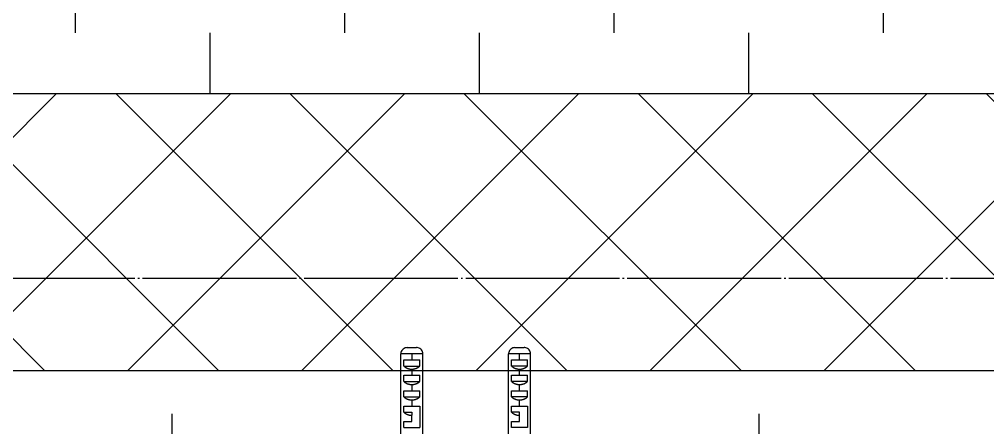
# Model space of a CAD drawing. Header units: millimetres. Extents: x 18456 to 179493, y -203649 to 469211.
# Drawn here: x 108194.6 to 108509.2, y 128370.4 to 128503.1 of the extents above; entities that cross this region are included whole.
import ezdxf

# ---------------------------------------------------------------- set-up
doc = ezdxf.new("R2010")
doc.units = ezdxf.units.MM
doc.linetypes.add('X-평면도(기본형)$0$CEN', pattern=[52.5, 50, -1, 0.5, -1])
for name, color, linetype, true_color in [('X-평면도(기본형)$0$40HAT', 9, 'Continuous', 0x808080), ('X-평면도(기본형)$0$CEN', 1, 'X-평면도(기본형)$0$CEN', 0xff0000), ('X-평면도(기본형)$0$FUR', 6, 'Continuous', 0xff00ff), ('X-평면도(기본형)$0$TIL', 5, 'Continuous', 0x0000ff), ('X-평면도(기본형)$0$W2', 3, 'Continuous', 0x00ff00), ('X-평면도(기본형)$0$설비OPEN', 9, 'Continuous', 0x808080)]:
    doc.layers.add(name, color=color, linetype=linetype, true_color=true_color)

# ---------------------------------------------------------------- blocks, each defined once
blk = doc.blocks.new('X-평면도(기본형)$0$A$C5C7666B6')
at = {"layer": 'X-평면도(기본형)$0$FUR', "color": 1, "true_color": 0xff0000}
for p, q in [((50.15, 220.71), (-26, 220.71)), ((53.14, 30), (-26, 30))]:
    blk.add_line(p, q, dxfattribs=at)
at = {"layer": 'X-평면도(기본형)$0$FUR', "color": 8, "true_color": 0x808080}
for p, q in [((-45.5, 146.42), (-45.5, 142.86)), ((-16.37, 146.42), (-45.5, 146.42)), ((-41.5, 145.45), (-43.5, 145.45)), ((-43.5, 142.86), (-43.5, 145.45)), ((-41.5, 145.45), (-41.5, 140.26)), ((-36.5, 145.45), (-38.5, 145.45)), ((-38.5, 142.86), (-38.5, 145.45)), ((-36.5, 145.45), (-36.5, 140.26)), ((-31.5, 145.45), (-33.5, 145.45)), ((-33.5, 142.86), (-33.5, 145.45)), ((-31.5, 145.45), (-31.5, 140.26)), ((-28.5, 145.45), (-21.5, 145.45)), ((-28.5, 142.86), (-28.5, 145.45)), ((-21.5, 145.45), (-21.5, 140.26)), ((-47.5, 141.34), (-47.5, 144.38)), ((-45.5, 142.86), (-45.5, 139.29)), ((-43.5, 142.86), (-45.5, 142.86)), ((-43.5, 140.26), (-43.5, 142.86)), ((-38.5, 142.86), (-40.5, 142.86)), ((-38.5, 140.26), (-38.5, 142.86)), ((-33.5, 142.86), (-35.5, 142.86)), ((-33.5, 140.26), (-33.5, 142.86)), ((-28.5, 142.86), (-30.5, 142.86)), ((-28.5, 140.26), (-28.5, 142.86)), ((-25.5, 142.86), (-26.5, 142.86)), ((-26.5, 142.86), (-26.5, 140.26)), ((-23.5, 142.86), (-25.5, 142.86)), ((-23.5, 140.26), (-23.5, 142.86)), ((-16.37, 139.29), (-45.5, 139.29)), ((-41.5, 140.26), (-43.5, 140.26)), ((-36.5, 140.26), (-38.5, 140.26)), ((-31.5, 140.26), (-33.5, 140.26)), ((-26.5, 140.26), (-28.5, 140.26)), ((-21.5, 140.26), (-23.5, 140.26)), ((-45.5, 111.42), (-45.5, 107.86)), ((-16.37, 111.42), (-45.5, 111.42)), ((-41.5, 110.45), (-43.5, 110.45)), ((-43.5, 107.86), (-43.5, 110.45)), ((-41.5, 105.26), (-41.5, 110.45)), ((-36.5, 110.45), (-38.5, 110.45)), ((-38.5, 107.86), (-38.5, 110.45)), ((-36.5, 105.26), (-36.5, 110.45)), ((-31.5, 110.45), (-33.5, 110.45)), ((-33.5, 107.86), (-33.5, 110.45)), ((-31.5, 105.26), (-31.5, 110.45)), ((-28.5, 110.45), (-21.5, 110.45)), ((-28.5, 107.86), (-28.5, 110.45)), ((-21.5, 105.26), (-21.5, 110.45)), ((-47.5, 106.34), (-47.5, 109.38)), ((-45.5, 107.86), (-45.5, 104.29)), ((-45.5, 107.86), (-43.5, 107.86)), ((-43.5, 105.26), (-43.5, 107.86)), ((-40.5, 107.86), (-38.5, 107.86)), ((-38.5, 105.26), (-38.5, 107.86)), ((-35.5, 107.86), (-33.5, 107.86)), ((-33.5, 105.26), (-33.5, 107.86)), ((-30.5, 107.86), (-28.5, 107.86)), ((-28.5, 105.26), (-28.5, 107.86)), ((-26.5, 105.26), (-26.5, 107.86)), ((-26.5, 107.86), (-25.5, 107.86)), ((-23.5, 107.86), (-25.5, 107.86)), ((-23.5, 105.26), (-23.5, 107.86)), ((-16.37, 104.29), (-45.5, 104.29)), ((-41.5, 105.26), (-43.5, 105.26)), ((-36.5, 105.26), (-38.5, 105.26)), ((-31.5, 105.26), (-33.5, 105.26)), ((-26.5, 105.26), (-28.5, 105.26)), ((-21.5, 105.26), (-23.5, 105.26))]:
    blk.add_line(p, q, dxfattribs=at)
for points, knots in [([(-45.5, 146.42), (-45.72, 146.42), (-45.95, 146.38), (-46.37, 146.24), (-46.57, 146.12), (-46.91, 145.85), (-47.06, 145.68), (-47.3, 145.3), (-47.39, 145.09), (-47.48, 144.71), (-47.5, 144.54), (-47.5, 144.38)], [0, 0, 0, 0, 0.210475, 0.210475, 0.420919, 0.420919, 0.631855, 0.631855, 0.844512, 0.844512, 1, 1, 1, 1]), ([(-47.5, 141.34), (-47.5, 141.1), (-47.46, 140.86), (-47.31, 140.42), (-47.19, 140.21), (-46.9, 139.85), (-46.72, 139.7), (-46.34, 139.46), (-46.12, 139.38), (-45.77, 139.3), (-45.64, 139.29), (-45.5, 139.29)], [0, 0, 0, 0, 0.222179, 0.222179, 0.444896, 0.444896, 0.660359, 0.660359, 0.872339, 0.872339, 1, 1, 1, 1]), ([(-45.5, 111.42), (-45.72, 111.42), (-45.95, 111.38), (-46.37, 111.24), (-46.57, 111.12), (-46.91, 110.85), (-47.06, 110.68), (-47.3, 110.3), (-47.39, 110.09), (-47.48, 109.71), (-47.5, 109.54), (-47.5, 109.38)], [0, 0, 0, 0, 0.210475, 0.210475, 0.420919, 0.420919, 0.631855, 0.631855, 0.844512, 0.844512, 1, 1, 1, 1]), ([(-47.5, 106.34), (-47.5, 106.1), (-47.46, 105.86), (-47.31, 105.42), (-47.19, 105.21), (-46.9, 104.85), (-46.72, 104.7), (-46.34, 104.46), (-46.12, 104.38), (-45.77, 104.3), (-45.64, 104.29), (-45.5, 104.29)], [0, 0, 0, 0, 0.222179, 0.222179, 0.444896, 0.444896, 0.660359, 0.660359, 0.872339, 0.872339, 1, 1, 1, 1])]:
    blk.add_open_spline(points, degree=3, knots=knots, dxfattribs=at)
for points, weights in [([(-40.5, 142.86), (-40.5, 144.38), (-41.5, 145.45)], [1, 0.850415408367, 0.853620629654]), ([(-35.5, 142.86), (-35.5, 144.38), (-36.5, 145.45)], [1, 0.850415408367, 0.853620629654]), ([(-30.5, 142.86), (-30.5, 144.38), (-31.5, 145.45)], [1, 0.850415408367, 0.853620629654]), ([(-41.5, 140.26), (-40.5, 141.33), (-40.5, 142.86)], [0.853620629654, 0.850415408367, 1]), ([(-36.5, 140.26), (-35.5, 141.33), (-35.5, 142.86)], [0.853620629654, 0.850415408368, 1]), ([(-31.5, 140.26), (-30.5, 141.33), (-30.5, 142.86)], [0.853620629654, 0.850415408367, 1]), ([(-26.5, 140.26), (-25.5, 141.33), (-25.5, 142.86)], [0.853620629654, 0.850415408367, 1]), ([(-40.5, 107.86), (-40.5, 109.38), (-41.5, 110.45)], [1, 0.850415408367, 0.853620629654]), ([(-35.5, 107.86), (-35.5, 109.38), (-36.5, 110.45)], [1, 0.850415408367, 0.853620629654]), ([(-30.5, 107.86), (-30.5, 109.38), (-31.5, 110.45)], [1, 0.850415408367, 0.853620629654]), ([(-41.5, 105.26), (-40.5, 106.33), (-40.5, 107.86)], [0.853620629654, 0.850415408367, 1]), ([(-36.5, 105.26), (-35.5, 106.33), (-35.5, 107.86)], [0.853620629654, 0.850415408368, 1]), ([(-31.5, 105.26), (-30.5, 106.33), (-30.5, 107.86)], [0.853620629654, 0.850415408369, 1]), ([(-26.5, 105.26), (-25.5, 106.33), (-25.5, 107.86)], [0.853620629654, 0.850415408367, 1])]:
    blk.add_rational_spline(points, weights, degree=2, dxfattribs=at)
blk = doc.blocks.new('X-평면도(기본형)$0$A$C019C01BD')
at = {"layer": 'X-평면도(기본형)$0$FUR', "xscale": -1, "rotation": 90}
blk.add_blockref('X-평면도(기본형)$0$A$C5C7666B6', (198.48, 1200.3), dxfattribs=at)
blk = doc.blocks.new('X-평면도(기본형)$0$BA23502100')
at = {"layer": 'X-평면도(기본형)$0$FUR', "linetype": 'ByBlock', "xscale": -1, "rotation": 90.00000000000001}
blk.add_blockref('X-평면도(기본형)$0$A$C019C01BD', (1700.3, 1973.13), dxfattribs=at)

msp = doc.modelspace()

# ---------------------------------------------------------------- hatches: boundary and pattern name
at = {"layer": 'X-평면도(기본형)$0$40HAT'}
h = msp.add_hatch(dxfattribs=at)
h.set_pattern_fill('H3', color=256, scale=40, angle=270, style=0, pattern_type=2)
h.set_pattern_definition([(225, (-274441.592, -71113.462), (28.2842712, -28.2842712), []), (315, (-274441.592, -71113.462), (28.2842712, 28.2842712), [])])
h.paths.add_polyline_path([(106399.63, 128888.95), (106399.63, 128978.95), (108019.63, 128978.95), (108019.63, 128478.95), (108919.63, 128478.95), (108919.63, 127108.95), (109639.63, 127108.95), (109639.63, 126998.95), (108039.63, 126998.95), (108039.63, 126498.95), (107829.63, 126498.95), (107829.63, 126708.95), (107929.63, 126708.95), (107929.63, 127108.95), (108829.63, 127108.95), (108829.63, 128388.95), (107929.63, 128388.95), (107929.63, 128888.95)], flags=0)
at = {"layer": 'X-평면도(기본형)$0$설비OPEN'}
h = msp.add_hatch(dxfattribs=at)
h.set_pattern_fill('DASH', color=256, scale=350, angle=270, style=0, pattern_type=2)
h.set_pattern_definition([(270, (-259112.32, -339495.074), (43.75, -43.75), [43.75, -43.75])])
h.paths.add_polyline_path([(108019.63, 128478.95), (108019.63, 128988.95), (109649.63, 128988.95), (109649.63, 127108.95), (108919.63, 127108.95), (108919.63, 128478.95)], flags=0)

# ---------------------------------------------------------------- linework, layer by layer
at = {"layer": 'X-평면도(기본형)$0$CEN'}
msp.add_line((109019.63, 128418.95), (107829.63, 128418.95), dxfattribs=at)
at = {"layer": 'X-평면도(기본형)$0$W2'}
for p, q in [((108919.63, 128478.95), (108019.63, 128478.95)), ((108829.63, 128388.95), (107929.63, 128388.95))]:
    msp.add_line(p, q, dxfattribs=at)
at = {"layer": 'X-평면도(기본형)$0$설비OPEN'}
msp.add_lwpolyline([(108019.63, 128478.95), (108019.63, 128988.95), (109649.63, 128988.95), (109649.63, 127108.95), (108919.63, 127108.95), (108919.63, 128478.95)], close=True, dxfattribs=at)

# ---------------------------------------------------------------- block references
at = {"layer": 'X-평면도(기본형)$0$TIL', "rotation": 270}
msp.add_blockref('X-평면도(기본형)$0$BA23502100', (106439.63, 128848.95), dxfattribs=at)

doc.saveas('drawing.dxf')
